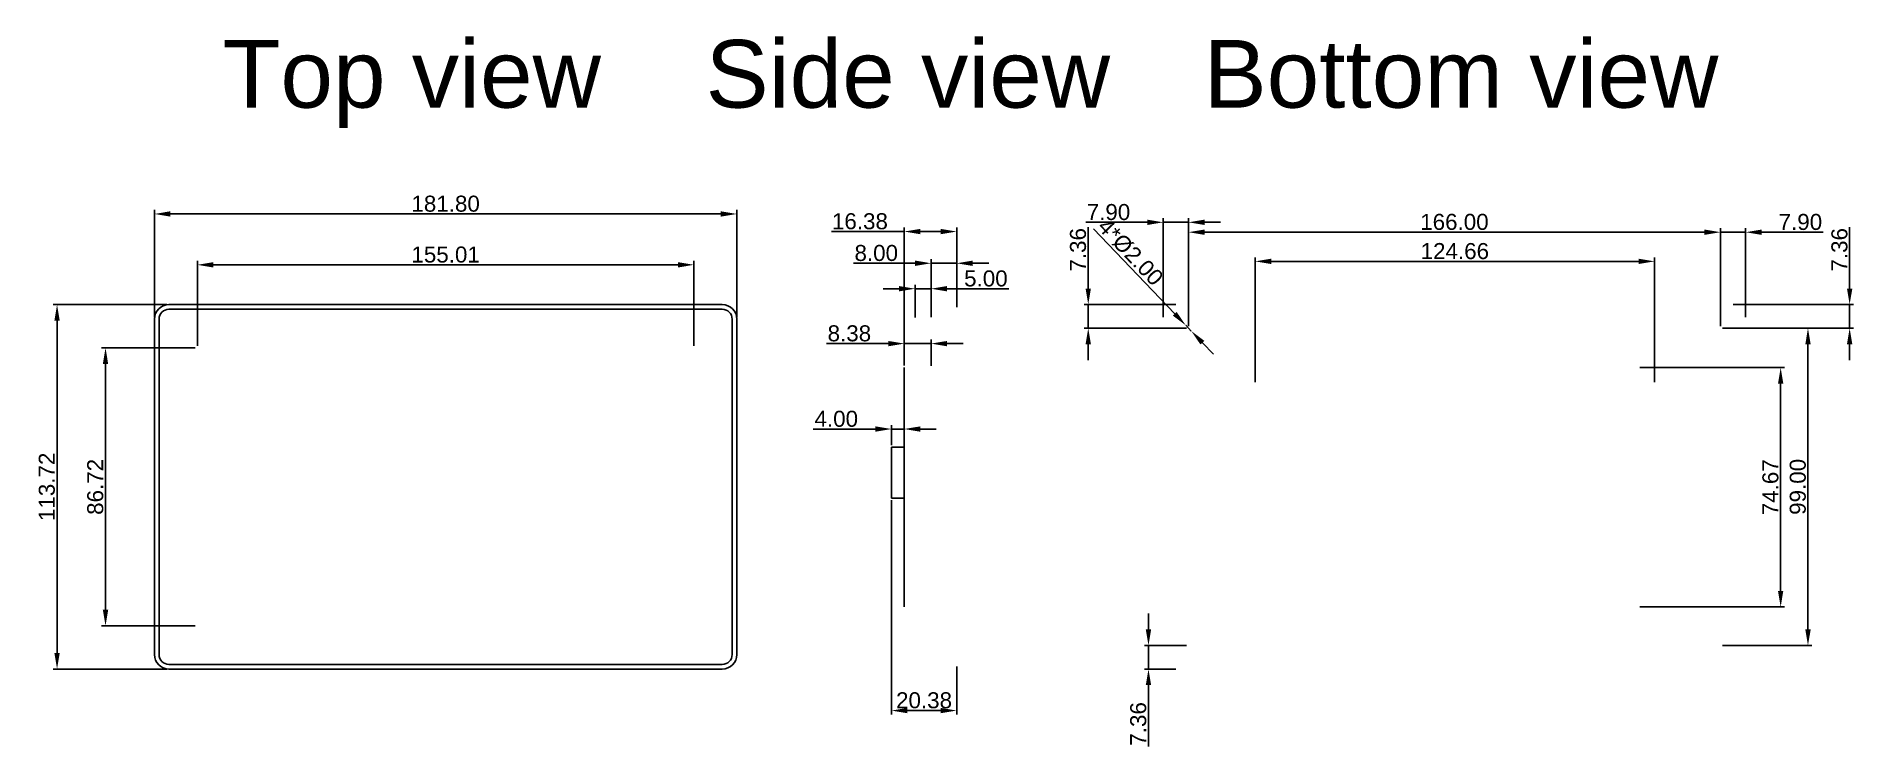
# Model space of a CAD drawing. Header units: millimetres. Extents: x 2148 to 2715, y 1641 to 1862.
import ezdxf

# ---------------------------------------------------------------- set-up
doc = ezdxf.new("R2010")
doc.units = ezdxf.units.MM
doc.styles.get("Standard").update_dxf_attribs({"font": 'arial.ttf', "height": 5})
doc.dimstyles.new('LCD_AA', dxfattribs={"dimtxt": 5, "dimasz": 5, "dimexe": 1.25, "dimexo": 0.625, "dimtad": 1, "dimzin": 1, "dimdsep": 46, "dimtxsty": 'Standard', "dimcen": 2.5, "dimazin": 0, "dimtfac": 1, "dimtmove": 0, "dimatfit": 3, "dimfxl": 1, "dimarcsym": 0})

# ---------------------------------------------------------------- blocks, each defined once
blk = doc.blocks.new('*D1027')
at = {"color": 0, "lineweight": -2, "transparency": 16777216}
for p, q in [((2198.41, 1765.65), (2198.41, 1792.2)), ((2203.41, 1790.95), (2348.42, 1790.95)), ((2353.42, 1765.65), (2353.42, 1792.2))]:
    blk.add_line(p, q, dxfattribs=at)
at = {"color": 0, "transparency": 16777216}
for points in [[(2203.41, 1791.78), (2203.41, 1790.11), (2198.41, 1790.95)], [(2348.42, 1791.78), (2348.42, 1790.11), (2353.42, 1790.95)]]:
    blk.add_solid(points, dxfattribs=at)
at = {"layer": 'Defpoints', "color": 0, "transparency": 16777216}
for p in [(2353.42, 1790.95), (2198.41, 1765.03), (2353.42, 1765.03)]:
    blk.add_point(p, dxfattribs=at)
at = {"color": 0, "transparency": 16777216, "insert": (2275.91, 1794.12), "char_height": 5, "attachment_point": 5}
blk.add_mtext('155.01', dxfattribs=at)
blk = doc.blocks.new('*D1028')
at = {"color": 0, "lineweight": -2, "transparency": 16777216}
for p, q in [((2185.01, 1774.6), (2185.01, 1808.06)), ((2190.01, 1806.81), (2361.81, 1806.81)), ((2366.81, 1774.6), (2366.81, 1808.06))]:
    blk.add_line(p, q, dxfattribs=at)
at = {"color": 0, "transparency": 16777216}
for points in [[(2190.01, 1807.65), (2190.01, 1805.98), (2185.01, 1806.81)], [(2361.81, 1807.65), (2361.81, 1805.98), (2366.81, 1806.81)]]:
    blk.add_solid(points, dxfattribs=at)
at = {"layer": 'Defpoints', "color": 0, "transparency": 16777216}
for p in [(2366.81, 1806.81), (2185.01, 1773.98, -5.75), (2366.81, 1773.98, -5.75)]:
    blk.add_point(p, dxfattribs=at)
at = {"color": 0, "transparency": 16777216, "insert": (2275.91, 1809.99), "char_height": 5, "attachment_point": 5}
blk.add_mtext('181.80', dxfattribs=at)
blk = doc.blocks.new('*D1029')
at = {"color": 0, "lineweight": -2, "transparency": 16777216}
for p, q in [((2188.94, 1778.53), (2153.37, 1778.53)), ((2154.62, 1773.53), (2154.62, 1669.81)), ((2188.94, 1664.81), (2153.37, 1664.81))]:
    blk.add_line(p, q, dxfattribs=at)
at = {"color": 0, "transparency": 16777216}
for points in [[(2153.79, 1773.53), (2155.45, 1773.53), (2154.62, 1778.53)], [(2153.79, 1669.81), (2155.45, 1669.81), (2154.62, 1664.81)]]:
    blk.add_solid(points, dxfattribs=at)
at = {"layer": 'Defpoints', "color": 0, "transparency": 16777216}
for p in [(2189.56, 1778.53, -5.75), (2154.62, 1664.81), (2189.56, 1664.81, -5.75)]:
    blk.add_point(p, dxfattribs=at)
at = {"color": 0, "transparency": 16777216, "insert": (2151.44, 1721.67), "char_height": 5, "attachment_point": 5, "rotation": 90}
blk.add_mtext('113.72', dxfattribs=at)
blk = doc.blocks.new('*D1030')
at = {"color": 0, "lineweight": -2, "transparency": 16777216}
for p, q in [((2197.78, 1765.03), (2168.5, 1765.03)), ((2169.75, 1683.31), (2169.75, 1760.03)), ((2197.78, 1678.31), (2168.5, 1678.31))]:
    blk.add_line(p, q, dxfattribs=at)
at = {"color": 0, "transparency": 16777216}
for points in [[(2168.91, 1760.03), (2170.58, 1760.03), (2169.75, 1765.03)], [(2168.91, 1683.31), (2170.58, 1683.31), (2169.75, 1678.31)]]:
    blk.add_solid(points, dxfattribs=at)
at = {"layer": 'Defpoints', "color": 0, "transparency": 16777216}
for p in [(2169.75, 1765.03), (2198.41, 1765.03, 0.25), (2198.41, 1678.31, 0.25)]:
    blk.add_point(p, dxfattribs=at)
at = {"color": 0, "transparency": 16777216, "insert": (2166.57, 1721.67), "char_height": 5, "attachment_point": 5, "rotation": 90}
blk.add_mtext('86.72', dxfattribs=at)
blk = doc.blocks.new('*D1031')
at = {"color": 0, "lineweight": -2, "transparency": 16777216}
for p, q in [((2507.8, 1771.79), (2507.8, 1802.38)), ((2512.8, 1801.13), (2668.8, 1801.13)), ((2673.8, 1771.79), (2673.8, 1802.38))]:
    blk.add_line(p, q, dxfattribs=at)
at = {"color": 0, "transparency": 16777216}
for points in [[(2512.8, 1801.96), (2512.8, 1800.3), (2507.8, 1801.13)], [(2668.8, 1801.96), (2668.8, 1800.3), (2673.8, 1801.13)]]:
    blk.add_solid(points, dxfattribs=at)
at = {"layer": 'Defpoints', "color": 0, "transparency": 16777216}
for p in [(2673.8, 1801.13), (2507.8, 1771.17, -5.75), (2673.8, 1771.17, -5.75)]:
    blk.add_point(p, dxfattribs=at)
at = {"color": 0, "transparency": 16777216, "insert": (2590.8, 1804.31), "char_height": 5, "attachment_point": 5}
blk.add_mtext('166.00', dxfattribs=at)
blk = doc.blocks.new('*D1032')
at = {"color": 0, "lineweight": -2, "transparency": 16777216}
for p, q in [((2674.43, 1771.17), (2702.41, 1771.17)), ((2701.16, 1766.17), (2701.16, 1677.17)), ((2674.43, 1672.17), (2702.41, 1672.17))]:
    blk.add_line(p, q, dxfattribs=at)
at = {"color": 0, "transparency": 16777216}
for points in [[(2700.33, 1766.17), (2702, 1766.17), (2701.16, 1771.17)], [(2700.33, 1677.17), (2702, 1677.17), (2701.16, 1672.17)]]:
    blk.add_solid(points, dxfattribs=at)
at = {"layer": 'Defpoints', "color": 0, "transparency": 16777216}
for p in [(2673.8, 1771.17, -5.75), (2673.8, 1672.17, -5.75), (2701.16, 1672.17)]:
    blk.add_point(p, dxfattribs=at)
at = {"color": 0, "transparency": 16777216, "insert": (2697.99, 1721.67), "char_height": 5, "attachment_point": 5, "rotation": 90}
blk.add_mtext('99.00', dxfattribs=at)
blk = doc.blocks.new('*D1033')
at = {"color": 0, "lineweight": -2, "transparency": 16777216}
for p, q in [((2528.6, 1754.29), (2528.6, 1793.27)), ((2653.26, 1754.3), (2653.26, 1793.27)), ((2533.6, 1792.02), (2648.26, 1792.02))]:
    blk.add_line(p, q, dxfattribs=at)
at = {"color": 0, "transparency": 16777216}
for points in [[(2533.6, 1792.85), (2533.6, 1791.19), (2528.6, 1792.02)], [(2648.26, 1792.85), (2648.26, 1791.19), (2653.26, 1792.02)]]:
    blk.add_solid(points, dxfattribs=at)
at = {"layer": 'Defpoints', "color": 0, "transparency": 16777216}
for p in [(2653.26, 1792.02), (2528.6, 1753.66, -5.75), (2653.26, 1753.68, -5.75)]:
    blk.add_point(p, dxfattribs=at)
at = {"color": 0, "transparency": 16777216, "insert": (2590.93, 1795.2), "char_height": 5, "attachment_point": 5}
blk.add_mtext('124.66', dxfattribs=at)
blk = doc.blocks.new('*D1034')
at = {"color": 0, "lineweight": -2, "transparency": 16777216}
for p, q in [((2648.68, 1758.87), (2693.88, 1758.87)), ((2692.63, 1753.87), (2692.63, 1689.21)), ((2648.69, 1684.21), (2693.88, 1684.21))]:
    blk.add_line(p, q, dxfattribs=at)
at = {"color": 0, "transparency": 16777216}
for points in [[(2691.8, 1753.87), (2693.46, 1753.87), (2692.63, 1758.87)], [(2691.8, 1689.21), (2693.46, 1689.21), (2692.63, 1684.21)]]:
    blk.add_solid(points, dxfattribs=at)
at = {"layer": 'Defpoints', "color": 0, "transparency": 16777216}
for p in [(2648.06, 1758.87), (2648.07, 1684.21, -5.75), (2692.63, 1684.21)]:
    blk.add_point(p, dxfattribs=at)
at = {"color": 0, "transparency": 16777216, "insert": (2689.45, 1721.54), "char_height": 5, "attachment_point": 5, "rotation": 90}
blk.add_mtext('74.67', dxfattribs=at)
blk = doc.blocks.new('*D1035')
at = {"color": 0, "lineweight": -2, "transparency": 16777216}
for p, q in [((2427.44, 1779.16), (2427.44, 1792.68)), ((2435.44, 1777.7), (2435.44, 1792.68)), ((2422.44, 1791.43), (2403.21, 1791.43)), ((2435.44, 1791.43), (2427.44, 1791.43)), ((2440.44, 1791.43), (2445.44, 1791.43))]:
    blk.add_line(p, q, dxfattribs=at)
at = {"color": 0, "transparency": 16777216}
for points in [[(2422.44, 1792.27), (2422.44, 1790.6), (2427.44, 1791.43)], [(2440.44, 1792.27), (2440.44, 1790.6), (2435.44, 1791.43)]]:
    blk.add_solid(points, dxfattribs=at)
at = {"layer": 'Defpoints', "color": 0, "transparency": 16777216}
for p in [(2427.44, 1791.43), (2427.44, 1778.53, 86.35), (2435.44, 1777.08)]:
    blk.add_point(p, dxfattribs=at)
at = {"color": 0, "transparency": 16777216, "insert": (2410.33, 1794.61), "char_height": 5, "attachment_point": 5}
blk.add_mtext('8.00', dxfattribs=at)
blk = doc.blocks.new('*D1036')
at = {"color": 0, "lineweight": -2, "transparency": 16777216}
for p, q in [((2417.44, 1783.49), (2412.44, 1783.49)), ((2422.44, 1774.53), (2422.44, 1784.74)), ((2422.44, 1783.49), (2427.44, 1783.49)), ((2427.44, 1774.6), (2427.44, 1784.74)), ((2432.44, 1783.49), (2451.66, 1783.49))]:
    blk.add_line(p, q, dxfattribs=at)
at = {"color": 0, "transparency": 16777216}
for points in [[(2417.44, 1784.32), (2417.44, 1782.66), (2422.44, 1783.49)], [(2432.44, 1784.32), (2432.44, 1782.66), (2427.44, 1783.49)]]:
    blk.add_solid(points, dxfattribs=at)
at = {"layer": 'Defpoints', "color": 0, "transparency": 16777216}
for p in [(2427.44, 1783.49), (2422.44, 1773.9, 83.31), (2427.44, 1773.98, 86.35)]:
    blk.add_point(p, dxfattribs=at)
at = {"color": 0, "transparency": 16777216, "insert": (2444.55, 1786.67), "char_height": 5, "attachment_point": 5}
blk.add_mtext('5.00', dxfattribs=at)
blk = doc.blocks.new('*D1037')
at = {"color": 0, "lineweight": -2, "transparency": 16777216}
for p, q in [((2414.07, 1766.36), (2394.81, 1766.36)), ((2419.07, 1759.49), (2419.07, 1767.61)), ((2427.44, 1766.36), (2419.07, 1766.36)), ((2427.44, 1759.45), (2427.44, 1767.61)), ((2432.44, 1766.36), (2437.44, 1766.36))]:
    blk.add_line(p, q, dxfattribs=at)
at = {"color": 0, "transparency": 16777216}
for points in [[(2414.07, 1767.19), (2414.07, 1765.52), (2419.07, 1766.36)], [(2432.44, 1767.19), (2432.44, 1765.52), (2427.44, 1766.36)]]:
    blk.add_solid(points, dxfattribs=at)
at = {"layer": 'Defpoints', "color": 0, "transparency": 16777216}
for p in [(2419.07, 1766.36), (2419.07, 1758.86, 57), (2427.44, 1758.82, 57.68)]:
    blk.add_point(p, dxfattribs=at)
at = {"color": 0, "transparency": 16777216, "insert": (2401.94, 1769.54), "char_height": 5, "attachment_point": 5}
blk.add_mtext('8.38', dxfattribs=at)
blk = doc.blocks.new('*D1038')
at = {"color": 0, "lineweight": -2, "transparency": 16777216}
for p, q in [((2419.07, 1801.33), (2396.4, 1801.33)), ((2419.07, 1759.49), (2419.07, 1802.58)), ((2430.44, 1801.33), (2424.07, 1801.33)), ((2435.44, 1777.9), (2435.44, 1802.58))]:
    blk.add_line(p, q, dxfattribs=at)
at = {"color": 0, "transparency": 16777216}
for points in [[(2424.07, 1802.16), (2424.07, 1800.49), (2419.07, 1801.33)], [(2430.44, 1802.16), (2430.44, 1800.49), (2435.44, 1801.33)]]:
    blk.add_solid(points, dxfattribs=at)
at = {"layer": 'Defpoints', "color": 0, "transparency": 16777216}
for p in [(2419.07, 1801.33), (2435.44, 1777.28), (2419.07, 1758.86, 57)]:
    blk.add_point(p, dxfattribs=at)
at = {"color": 0, "transparency": 16777216, "insert": (2405.23, 1804.51), "char_height": 5, "attachment_point": 5}
blk.add_mtext('16.38', dxfattribs=at)
blk = doc.blocks.new('*D1039')
at = {"color": 0, "lineweight": -2, "transparency": 16777216}
for p, q in [((2478.13, 1802.17), (2503.48, 1775.68)), ((2508.67, 1770.27), (2506.94, 1772.07)), ((2512.12, 1766.65), (2515.58, 1763.04))]:
    blk.add_line(p, q, dxfattribs=at)
at = {"color": 0, "transparency": 16777216}
for points in [[(2504.08, 1776.26), (2502.88, 1775.11), (2506.94, 1772.07)], [(2512.73, 1767.23), (2511.52, 1766.08), (2508.67, 1770.27)]]:
    blk.add_solid(points, dxfattribs=at)
at = {"layer": 'Defpoints', "color": 0, "transparency": 16777216}
for p in [(2506.94, 1772.07, -5.75), (2508.67, 1770.27, -5.75)]:
    blk.add_point(p, dxfattribs=at)
at = {"color": 0, "transparency": 16777216, "insert": (2489.68, 1794.91), "char_height": 5, "width": 6.2688, "attachment_point": 5, "rotation": 313.7437}
blk.add_mtext('4*%%C2.00', dxfattribs=at)
blk = doc.blocks.new('*D1040')
at = {"color": 0, "lineweight": -2, "transparency": 16777216}
for p, q in [((2410.07, 1739.71), (2390.64, 1739.71)), ((2415.07, 1734.68), (2415.07, 1740.96)), ((2419.07, 1739.71), (2415.07, 1739.71)), ((2419.07, 1734.68), (2419.07, 1740.96)), ((2424.07, 1739.71), (2429.07, 1739.71))]:
    blk.add_line(p, q, dxfattribs=at)
at = {"color": 0, "transparency": 16777216}
for points in [[(2410.07, 1740.54), (2410.07, 1738.87), (2415.07, 1739.71)], [(2424.07, 1740.54), (2424.07, 1738.87), (2419.07, 1739.71)]]:
    blk.add_solid(points, dxfattribs=at)
at = {"layer": 'Defpoints', "color": 0, "transparency": 16777216}
for p in [(2415.07, 1739.71), (2415.07, 1734.05, -57.26), (2419.07, 1734.05, -57.26)]:
    blk.add_point(p, dxfattribs=at)
at = {"color": 0, "transparency": 16777216, "insert": (2397.85, 1742.88), "char_height": 5, "attachment_point": 5}
blk.add_mtext('4.00', dxfattribs=at)
blk = doc.blocks.new('*D1041')
at = {"color": 0, "lineweight": -2, "transparency": 16777216}
for p, q in [((2415.07, 1717.53), (2415.07, 1650.62)), ((2435.44, 1665.63), (2435.44, 1650.62)), ((2430.44, 1651.87), (2420.07, 1651.87))]:
    blk.add_line(p, q, dxfattribs=at)
at = {"color": 0, "transparency": 16777216}
for points in [[(2420.07, 1652.7), (2420.07, 1651.04), (2415.07, 1651.87)], [(2430.44, 1652.7), (2430.44, 1651.04), (2435.44, 1651.87)]]:
    blk.add_solid(points, dxfattribs=at)
at = {"layer": 'Defpoints', "color": 0, "transparency": 16777216}
for p in [(2415.07, 1718.15, 22.14), (2435.44, 1666.26), (2415.07, 1651.87)]:
    blk.add_point(p, dxfattribs=at)
at = {"color": 0, "transparency": 16777216, "insert": (2425.25, 1655.05), "char_height": 5, "attachment_point": 5}
blk.add_mtext('20.38', dxfattribs=at)
blk = doc.blocks.new('*D1053')
at = {"color": 0, "lineweight": -2, "transparency": 16777216}
for p, q in [((2476.5, 1783.53), (2476.5, 1802.72)), ((2503.83, 1778.53), (2475.25, 1778.53)), ((2476.5, 1771.17), (2476.5, 1778.53)), ((2507.18, 1771.17), (2475.25, 1771.17)), ((2476.5, 1766.17), (2476.5, 1761.17))]:
    blk.add_line(p, q, dxfattribs=at)
at = {"color": 0, "transparency": 16777216}
for points in [[(2475.67, 1783.53), (2477.33, 1783.53), (2476.5, 1778.53)], [(2475.67, 1766.17), (2477.33, 1766.17), (2476.5, 1771.17)]]:
    blk.add_solid(points, dxfattribs=at)
at = {"layer": 'Defpoints', "color": 0, "transparency": 16777216}
for p in [(2476.5, 1778.53), (2504.45, 1778.53), (2507.8, 1771.17)]:
    blk.add_point(p, dxfattribs=at)
at = {"color": 0, "transparency": 16777216, "insert": (2473.32, 1795.63), "char_height": 5, "attachment_point": 5, "rotation": 90}
blk.add_mtext('7.36', dxfattribs=at)
blk = doc.blocks.new('*D1054')
at = {"color": 0, "lineweight": -2, "transparency": 16777216}
for p, q in [((2494.9, 1804.21), (2475.72, 1804.21)), ((2499.9, 1774.6), (2499.9, 1805.46)), ((2507.8, 1804.21), (2499.9, 1804.21)), ((2507.8, 1771.79), (2507.8, 1805.46)), ((2512.8, 1804.21), (2517.8, 1804.21))]:
    blk.add_line(p, q, dxfattribs=at)
at = {"color": 0, "transparency": 16777216}
for points in [[(2494.9, 1805.04), (2494.9, 1803.37), (2499.9, 1804.21)], [(2512.8, 1805.04), (2512.8, 1803.37), (2507.8, 1804.21)]]:
    blk.add_solid(points, dxfattribs=at)
at = {"layer": 'Defpoints', "color": 0, "transparency": 16777216}
for p in [(2499.9, 1804.21), (2499.9, 1773.98), (2507.8, 1771.17)]:
    blk.add_point(p, dxfattribs=at)
at = {"color": 0, "transparency": 16777216, "insert": (2482.81, 1807.38), "char_height": 5, "attachment_point": 5}
blk.add_mtext('7.90', dxfattribs=at)
blk = doc.blocks.new('*D1055')
at = {"color": 0, "lineweight": -2, "transparency": 16777216}
for p, q in [((2495.3, 1677.17), (2495.3, 1682.17)), ((2507.18, 1672.17), (2494.05, 1672.17)), ((2495.3, 1672.17), (2495.3, 1664.81)), ((2503.83, 1664.81), (2494.05, 1664.81)), ((2495.3, 1659.81), (2495.3, 1640.61))]:
    blk.add_line(p, q, dxfattribs=at)
at = {"color": 0, "transparency": 16777216}
for points in [[(2494.46, 1677.17), (2496.13, 1677.17), (2495.3, 1672.17)], [(2494.46, 1659.81), (2496.13, 1659.81), (2495.3, 1664.81)]]:
    blk.add_solid(points, dxfattribs=at)
at = {"layer": 'Defpoints', "color": 0, "transparency": 16777216}
for p in [(2507.8, 1672.17), (2495.3, 1664.81), (2504.45, 1664.81)]:
    blk.add_point(p, dxfattribs=at)
at = {"color": 0, "transparency": 16777216, "insert": (2492.12, 1647.71), "char_height": 5, "attachment_point": 5, "rotation": 90}
blk.add_mtext('7.36', dxfattribs=at)
blk = doc.blocks.new('*D1056')
at = {"color": 0, "lineweight": -2, "transparency": 16777216}
for p, q in [((2668.8, 1801.12), (2663.8, 1801.12)), ((2673.8, 1771.79), (2673.8, 1802.37)), ((2673.8, 1801.12), (2681.7, 1801.12)), ((2681.7, 1774.6), (2681.7, 1802.37)), ((2686.7, 1801.12), (2705.88, 1801.12))]:
    blk.add_line(p, q, dxfattribs=at)
at = {"color": 0, "transparency": 16777216}
for points in [[(2668.8, 1801.95), (2668.8, 1800.28), (2673.8, 1801.12)], [(2686.7, 1801.95), (2686.7, 1800.28), (2681.7, 1801.12)]]:
    blk.add_solid(points, dxfattribs=at)
at = {"layer": 'Defpoints', "color": 0, "transparency": 16777216}
for p in [(2681.7, 1801.12), (2673.8, 1771.17), (2681.7, 1773.98)]:
    blk.add_point(p, dxfattribs=at)
at = {"color": 0, "transparency": 16777216, "insert": (2698.79, 1804.29), "char_height": 5, "attachment_point": 5}
blk.add_mtext('7.90', dxfattribs=at)
blk = doc.blocks.new('*D1057')
at = {"color": 0, "lineweight": -2, "transparency": 16777216}
for p, q in [((2714.16, 1783.53), (2714.16, 1802.72)), ((2677.78, 1778.53), (2715.41, 1778.53)), ((2714.16, 1771.17), (2714.16, 1778.53)), ((2674.43, 1771.17), (2715.41, 1771.17)), ((2714.16, 1766.17), (2714.16, 1761.17))]:
    blk.add_line(p, q, dxfattribs=at)
at = {"color": 0, "transparency": 16777216}
for points in [[(2713.33, 1783.53), (2715, 1783.53), (2714.16, 1778.53)], [(2713.33, 1766.17), (2715, 1766.17), (2714.16, 1771.17)]]:
    blk.add_solid(points, dxfattribs=at)
at = {"layer": 'Defpoints', "color": 0, "transparency": 16777216}
for p in [(2677.15, 1778.53), (2714.16, 1778.53), (2673.8, 1771.17)]:
    blk.add_point(p, dxfattribs=at)
at = {"color": 0, "transparency": 16777216, "insert": (2710.99, 1795.63), "char_height": 5, "attachment_point": 5, "rotation": 90}
blk.add_mtext('7.36', dxfattribs=at)

msp = doc.modelspace()

# ---------------------------------------------------------------- linework, layer by layer
at = {"extrusion": (0, 0, -1)}
for p, q in [((2362.26, 1778.531, -5.75), (2189.56, 1778.531, -5.75)), ((2185.009, 1773.979, -5.75), (2185.009, 1669.359, -5.75)), ((2366.812, 1669.359, -5.75), (2366.812, 1773.979, -5.75)), ((2189.56, 1664.808, -5.75), (2362.26, 1664.808, -5.75))]:
    msp.add_line(p, q, dxfattribs=at)
for p, q in [((2189.56, 1777.079, 0.9), (2362.26, 1777.079, 0.9)), ((2186.46, 1669.359, 0.9), (2186.46, 1773.979, 0.9)), ((2365.36, 1773.979, 0.9), (2365.36, 1669.359, 0.9)), ((2362.26, 1666.259, 0.9), (2189.56, 1666.259, 0.9))]:
    msp.add_line(p, q)
at = {"color": 0}
for p, q in [((2419.065, 1758.875, -57.258), (2419.065, 1684.209, -57.27)), ((2419.065, 1734.052, -57.262), (2415.065, 1734.052, -57.262)), ((2415.065, 1734.052, -57.262), (2415.065, 1718.154, 22.137)), ((2415.065, 1718.154, 22.137), (2419.065, 1718.168, -62.464))]:
    msp.add_line(p, q, dxfattribs=at)
at = {"extrusion": (0, 0, -1)}
for centre, start, end in [((-2189.56, 1773.979, 5.75), 0, 90), ((-2362.26, 1773.979, 5.75), 90, 180), ((-2189.56, 1669.359, 5.75), 270, 0), ((-2362.26, 1669.359, 5.75), 180, 270)]:
    msp.add_arc(centre, 4.551, start, end, dxfattribs=at)
for centre, start, end in [((2189.56, 1773.979, 0.9), 90, 180), ((2362.26, 1773.979, 0.9), 360, 90), ((2189.56, 1669.359, 0.9), 180, 270), ((2362.26, 1669.359, 0.9), 270, 0)]:
    msp.add_arc(centre, 3.1, start, end)

# ---------------------------------------------------------------- texts
at = {"color": 0}
for s, height, p in [('Top view', 21.1196, (2206.328, 1839.983)), ('Side view', 21.1196, (2357.057, 1839.983)), ('Bottom view', 21.11957, (2512.512, 1839.983))]:
    msp.add_text(s, height=height, dxfattribs=at).set_placement(p)

# ---------------------------------------------------------------- dimensions: what is measured, and where the dimension line sits
for base, p1, p2, picture, middle in [((2366.812, 1806.813), (2185.009, 1773.979, -5.75), (2366.812, 1773.979, -5.75), '*D1028', (2275.91, 1809.99)), ((2499.901, 1804.206), (2507.802, 1771.169), (2499.901, 1773.979), '*D1054', (2482.811, 1807.384)), ((2419.065066062, 1801.326183462), (2435.440066062, 1777.279329394), (2419.065066062, 1758.864197702, 57.003709649), '*D1038', (2405.234063334, 1804.505753722)), ((2673.802, 1801.129, 5.75), (2507.802, 1771.169), (2673.802, 1771.169), '*D1031', (2590.802, 1804.306, 5.75)), ((2681.703, 1801.116), (2673.802, 1771.169), (2681.703, 1773.979), '*D1056', (2698.793, 1804.294)), ((2653.26, 1792.021, 5.75), (2528.599, 1753.664), (2653.26, 1753.676), '*D1033', (2590.93, 1795.199, 5.75)), ((2353.415, 1790.946), (2198.405, 1765.029), (2353.415, 1765.029), '*D1027', (2275.91, 1794.124)), ((2427.44, 1791.432), (2435.44, 1777.079), (2427.44, 1778.531, 86.35), '*D1035', (2410.326, 1794.61)), ((2427.44, 1783.491), (2422.44, 1773.901, 83.313), (2427.44, 1773.979, 86.35), '*D1036', (2444.55, 1786.669)), ((2419.065066062, 1766.358192341), (2427.440066062, 1758.820350666, 57.677090575), (2419.065066062, 1758.864197702, 57.003709649), '*D1037', (2401.937678614, 1769.5377626)), ((2415.065, 1739.706), (2419.065, 1734.052, -57.262), (2415.065, 1734.052, -57.262), '*D1040', (2397.854, 1742.884)), ((2415.065066062, 1651.868414464), (2435.440066062, 1666.259329394), (2415.065066062, 1718.153925864, 22.137203165), '*D1041', (2425.252566062, 1655.047984724))]:
    dim = msp.add_linear_dim(base=base, p1=p1, p2=p2, dimstyle='LCD_AA', dxfattribs=at)
    dim.commit()
    dim.dimension.update_dxf_attribs({"geometry": picture, "text_midpoint": middle})
dim = msp.add_diameter_dim_2p(p1=(2508.666, 1770.266), p2=(2506.938, 1772.072), text='4*%%C2.00', dimstyle='LCD_AA', dxfattribs=at)
dim.commit()
dim.dimension.update_dxf_attribs({"geometry": '*D1039', "text_midpoint": (2487.28, 1792.612, 5.75), "dimtype": 163})
for base, p1, p2, picture, middle in [((2476.5, 1778.531), (2507.802, 1771.169), (2504.452, 1778.531), '*D1053', (2473.321, 1795.627)), ((2714.165, 1778.531), (2673.802, 1771.169), (2677.152, 1778.531), '*D1057', (2710.985, 1795.627)), ((2154.62, 1664.808), (2189.56, 1778.531, -5.75), (2189.56, 1664.808, -5.75), '*D1029', (2151.44, 1721.669)), ((2701.165, 1672.169, 5.75), (2673.802, 1771.169), (2673.802, 1672.169), '*D1032', (2697.987, 1721.669, 5.75)), ((2169.747, 1765.029), (2198.405, 1678.309, 0.25), (2198.405, 1765.029, 0.25), '*D1030', (2166.569, 1721.669)), ((2692.632, 1684.209, 5.75), (2648.06, 1758.875, 5.75), (2648.067, 1684.209), '*D1034', (2689.454, 1721.542, 5.75)), ((2495.298, 1664.808), (2507.802, 1672.169), (2504.452, 1664.808), '*D1055', (2492.119, 1647.711))]:
    dim = msp.add_linear_dim(base=base, p1=p1, p2=p2, angle=90, dimstyle='LCD_AA', dxfattribs=at)
    dim.commit()
    dim.dimension.update_dxf_attribs({"geometry": picture, "text_midpoint": middle})

doc.saveas('drawing.dxf')
